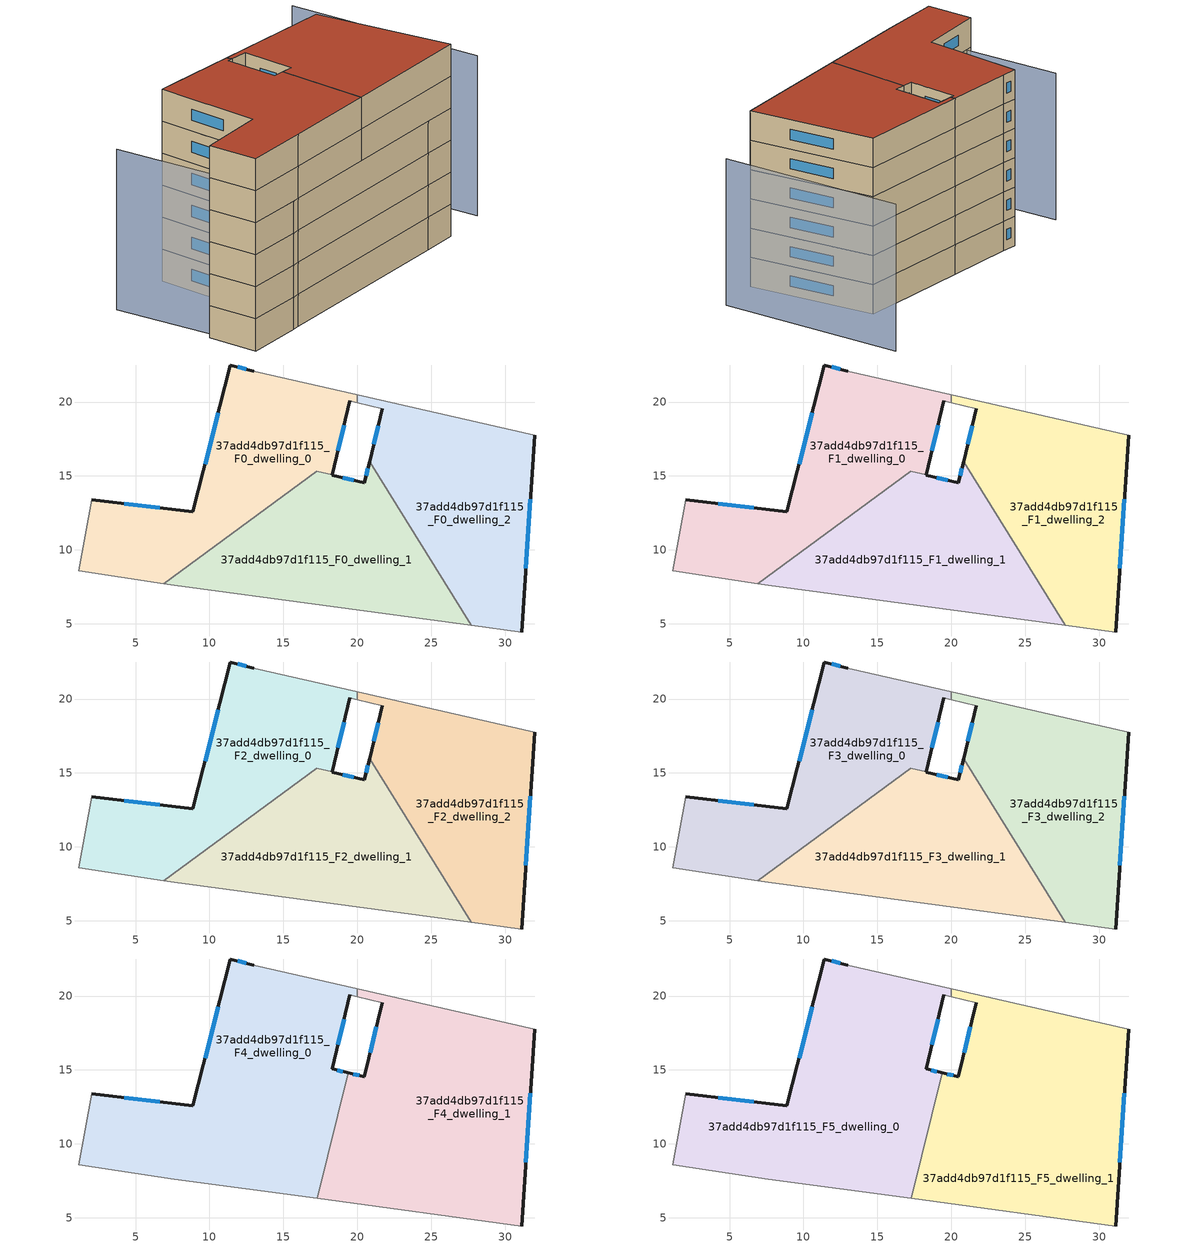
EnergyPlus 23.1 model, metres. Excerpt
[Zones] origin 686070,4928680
37add4db97d1f115_F0_dwelling_0
 floor ground (EU_floor_Construction): 19.99,20.49 19.99,19.96 19.5,20.07 18.3,15.07 17.27,15.31 6.91,7.71 1.17,8.57 2.02,13.38 8.88,12.58 11.41,22.5 13,22.09 z0
 wall outside (EU_wall_Construction): 18.3,15.07 19.5,20.07 / 13,22.09 11.41,22.5 8.88,12.58 2.02,13.38 z0:3
 wall adiabatic (EU_wall_Construction): 19.5,20.07 19.99,19.96 / 2.02,13.38 1.17,8.57 6.91,7.71 / 19.99,20.49 13,22.09 z0:3
 wall to 37add4db97d1f115_F0_dwelling_2 (EU_wall_Construction): 19.99,19.96 19.99,20.49 z0:3
 wall to 37add4db97d1f115_F0_dwelling_1 (EU_wall_Construction): 17.27,15.31 18.3,15.07 / 6.91,7.71 17.26,15.31 z0:3
 window (EU_Window_Construction): 18.69,16.69 19.11,18.45 / 6.65,12.84 4.25,13.12 / 10.59,19.28 9.7,15.8 / 12.48,22.23 11.93,22.37 z0.98:2.02
37add4db97d1f115_F0_dwelling_1
 floor ground (EU_floor_Construction): 20.83,15.97 27.7,4.91 7.62,7.61 6.91,7.71 17.26,15.31 18.3,15.07 20.48,14.54 z0
 wall outside (EU_wall_Construction): 20.83,15.97 20.48,14.54 18.31,15.06 z0:3
 wall adiabatic (EU_wall_Construction): 6.91,7.71 7.62,7.61 27.7,4.91 z0:3
 wall to 37add4db97d1f115_F0_dwelling_2 (EU_wall_Construction): 27.7,4.91 20.83,15.97 z0:3
 window (EU_Window_Construction): 19.77,14.71 19.01,14.9 / 20.71,15.51 20.59,15.01 z0.98:2.02
37add4db97d1f115_F0_dwelling_2
 floor ground (EU_floor_Construction): 31.99,17.74 31.13,4.45 27.7,4.91 20.83,15.97 21.69,19.54 19.99,19.96 19.99,20.49 z0
 wall outside (EU_wall_Construction): 21.69,19.54 20.83,15.97 / 31.13,4.45 31.99,17.74 z0:3
 wall adiabatic (EU_wall_Construction): 27.7,4.91 31.13,4.45 / 19.99,19.96 21.69,19.54 / 31.99,17.74 19.99,20.49 z0:3
 window (EU_Window_Construction): 21.41,18.38 21.11,17.13 / 31.41,8.77 31.71,13.42 z0.98:2.02
37add4db97d1f115_F1_dwelling_0
 floor to 37add4db97d1f115_F0_dwelling_0 (EU_floor_Construction): 19.99,20.49 19.99,19.96 19.5,20.07 18.3,15.07 17.27,15.31 6.91,7.71 1.17,8.57 2.02,13.38 8.88,12.58 11.41,22.5 13,22.09 z3
 wall outside (EU_wall_Construction): 18.3,15.07 19.5,20.07 / 13,22.09 11.41,22.5 8.88,12.58 2.02,13.38 z3:6
 wall adiabatic (EU_wall_Construction): 19.5,20.07 19.99,19.96 / 2.02,13.38 1.17,8.57 6.91,7.71 / 19.99,20.49 13,22.09 z3:6
 wall to 37add4db97d1f115_F1_dwelling_2 (EU_wall_Construction): 19.99,19.96 19.99,20.49 z3:6
 wall to 37add4db97d1f115_F1_dwelling_1 (EU_wall_Construction): 17.27,15.31 18.3,15.07 / 6.91,7.71 17.26,15.31 z3:6
 window (EU_Window_Construction): 18.69,16.69 19.11,18.45 / 6.65,12.84 4.25,13.12 / 10.59,19.28 9.7,15.8 / 12.48,22.23 11.93,22.37 z3.98:5.02
37add4db97d1f115_F1_dwelling_1
 floor to 37add4db97d1f115_F0_dwelling_1 (EU_floor_Construction): 20.83,15.97 27.7,4.91 7.62,7.61 6.91,7.71 17.26,15.31 18.31,15.06 20.48,14.54 z3
 wall outside (EU_wall_Construction): 20.83,15.97 20.48,14.54 18.31,15.06 z3:6
 wall adiabatic (EU_wall_Construction): 6.91,7.71 7.62,7.61 27.7,4.91 z3:6
 wall to 37add4db97d1f115_F1_dwelling_2 (EU_wall_Construction): 27.7,4.91 20.83,15.97 z3:6
 window (EU_Window_Construction): 19.77,14.71 19.01,14.9 / 20.71,15.51 20.59,15.01 z3.98:5.02
37add4db97d1f115_F1_dwelling_2
 floor to 37add4db97d1f115_F0_dwelling_2 (EU_floor_Construction): 31.99,17.74 31.13,4.45 27.7,4.91 20.83,15.97 21.69,19.54 19.99,19.96 19.99,20.49 z3
 wall outside (EU_wall_Construction): 21.69,19.54 20.83,15.97 / 31.13,4.45 31.99,17.74 z3:6
 wall adiabatic (EU_wall_Construction): 27.7,4.91 31.13,4.45 / 19.99,19.96 21.69,19.54 / 31.99,17.74 19.99,20.49 z3:6
 window (EU_Window_Construction): 21.41,18.38 21.11,17.13 / 31.41,8.77 31.71,13.42 z3.98:5.02
37add4db97d1f115_F2_dwelling_0
 floor to 37add4db97d1f115_F1_dwelling_0 (EU_floor_Construction): 19.99,20.49 19.99,19.96 19.5,20.07 18.3,15.07 17.27,15.31 6.91,7.71 1.17,8.57 2.02,13.38 8.88,12.58 11.41,22.5 13,22.09 z6
 wall outside (EU_wall_Construction): 18.3,15.07 19.5,20.07 / 13,22.09 11.41,22.5 8.88,12.58 2.02,13.38 z6:9
 wall adiabatic (EU_wall_Construction): 19.5,20.07 19.99,19.96 / 2.02,13.38 1.17,8.57 6.91,7.71 / 19.99,20.49 13,22.09 z6:9
 wall to 37add4db97d1f115_F2_dwelling_2 (EU_wall_Construction): 19.99,19.96 19.99,20.49 z6:9
 wall to 37add4db97d1f115_F2_dwelling_1 (EU_wall_Construction): 17.27,15.31 18.3,15.07 / 6.91,7.71 17.26,15.31 z6:9
 window (EU_Window_Construction): 18.69,16.69 19.11,18.45 / 6.65,12.84 4.25,13.12 / 10.59,19.28 9.7,15.8 / 12.48,22.23 11.93,22.37 z6.98:8.02
37add4db97d1f115_F2_dwelling_1
 floor to 37add4db97d1f115_F1_dwelling_1 (EU_floor_Construction): 20.83,15.97 27.7,4.91 7.62,7.61 6.91,7.71 17.26,15.31 18.31,15.06 20.48,14.54 z6
 wall outside (EU_wall_Construction): 20.83,15.97 20.48,14.54 18.31,15.06 z6:9
 wall adiabatic (EU_wall_Construction): 6.91,7.71 7.62,7.61 27.7,4.91 z6:9
 wall to 37add4db97d1f115_F2_dwelling_2 (EU_wall_Construction): 27.7,4.91 20.83,15.97 z6:9
 window (EU_Window_Construction): 19.77,14.71 19.01,14.9 / 20.71,15.51 20.59,15.01 z6.98:8.02
37add4db97d1f115_F2_dwelling_2
 floor to 37add4db97d1f115_F1_dwelling_2 (EU_floor_Construction): 31.99,17.74 31.13,4.45 27.7,4.91 20.83,15.97 21.69,19.54 19.99,19.96 19.99,20.49 z6
 wall outside (EU_wall_Construction): 21.69,19.54 20.83,15.97 / 31.13,4.45 31.99,17.74 z6:9
 wall adiabatic (EU_wall_Construction): 27.7,4.91 31.13,4.45 / 19.99,19.96 21.69,19.54 / 31.99,17.74 19.99,20.49 z6:9
 window (EU_Window_Construction): 21.41,18.38 21.11,17.13 / 31.41,8.77 31.71,13.42 z6.98:8.02
37add4db97d1f115_F3_dwelling_0
 floor to 37add4db97d1f115_F2_dwelling_0 (EU_floor_Construction): 19.99,20.49 19.99,19.96 19.5,20.07 18.3,15.07 17.27,15.31 6.91,7.71 1.17,8.57 2.02,13.38 8.88,12.58 11.41,22.5 13,22.09 z9
 wall outside (EU_wall_Construction): 18.3,15.07 19.5,20.07 / 13,22.09 11.41,22.5 8.88,12.58 2.02,13.38 z9:12
 wall adiabatic (EU_wall_Construction): 19.5,20.07 19.99,19.96 / 2.02,13.38 1.17,8.57 6.91,7.71 / 19.99,20.49 13,22.09 z9:12
 wall to 37add4db97d1f115_F3_dwelling_2 (EU_wall_Construction): 19.99,19.96 19.99,20.49 z9:12
 wall to 37add4db97d1f115_F3_dwelling_1 (EU_wall_Construction): 17.27,15.31 18.3,15.07 / 6.91,7.71 17.26,15.31 z9:12
 window (EU_Window_Construction): 18.69,16.69 19.11,18.45 / 6.65,12.84 4.25,13.12 / 10.59,19.28 9.7,15.8 / 12.48,22.23 11.93,22.37 z9.98:11.02
37add4db97d1f115_F3_dwelling_1
 floor to 37add4db97d1f115_F2_dwelling_1 (EU_floor_Construction): 20.83,15.97 27.7,4.91 7.62,7.61 6.91,7.71 17.26,15.31 18.31,15.06 20.48,14.54 z9
 wall outside (EU_wall_Construction): 20.83,15.97 20.48,14.54 18.31,15.06 z9:12
 wall adiabatic (EU_wall_Construction): 6.91,7.71 7.62,7.61 27.7,4.91 z9:12
 wall to 37add4db97d1f115_F3_dwelling_2 (EU_wall_Construction): 27.7,4.91 20.83,15.97 z9:12
 window (EU_Window_Construction): 19.77,14.71 19.01,14.9 / 20.71,15.51 20.59,15.01 z9.98:11.02
37add4db97d1f115_F3_dwelling_2
 floor to 37add4db97d1f115_F2_dwelling_2 (EU_floor_Construction): 31.99,17.74 31.13,4.45 27.7,4.91 20.83,15.97 21.69,19.54 19.99,19.96 19.99,20.49 z9
 wall outside (EU_wall_Construction): 21.69,19.54 20.83,15.97 / 31.13,4.45 31.99,17.74 z9:12
 wall adiabatic (EU_wall_Construction): 27.7,4.91 31.13,4.45 / 19.99,19.96 21.69,19.54 / 31.99,17.74 19.99,20.49 z9:12
 window (EU_Window_Construction): 21.41,18.38 21.11,17.13 / 31.41,8.77 31.71,13.42 z9.98:11.02
37add4db97d1f115_F4_dwelling_0
 floor to 37add4db97d1f115_F3_dwelling_0 (EU_floor_Construction): 19.99,20.49 19.99,19.96 19.5,20.07 18.3,15.07 17.27,15.31 6.91,7.71 1.17,8.57 2.02,13.38 8.88,12.58 11.41,22.5 13,22.09 z12
 floor to 37add4db97d1f115_F3_dwelling_1 (EU_floor_Construction): 19.38,14.81 17.29,6.31 7.62,7.61 6.91,7.71 17.26,15.31 18.3,15.07 z12
 wall outside (EU_wall_Construction): 19.38,14.81 18.3,15.07 19.5,20.07 / 13,22.09 11.41,22.5 8.88,12.58 2.02,13.38 z12:15
 wall adiabatic (EU_wall_Construction): 19.99,20.49 13,22.09 / 19.5,20.07 19.99,19.96 / 2.02,13.38 1.17,8.57 7.62,7.61 17.29,6.31 z12:15
 wall to 37add4db97d1f115_F4_dwelling_1 (EU_wall_Construction): 19.99,19.96 19.99,20.49 / 17.29,6.31 19.38,14.81 z12:15
 window (EU_Window_Construction): 18.69,16.69 19.11,18.45 / 19.03,14.89 18.65,14.98 / 6.65,12.84 4.25,13.12 / 10.59,19.28 9.7,15.8 / 12.48,22.23 11.93,22.37 z12.98:14.02
37add4db97d1f115_F4_dwelling_1
 floor to 37add4db97d1f115_F3_dwelling_1 (EU_floor_Construction): 20.83,15.97 27.7,4.91 17.29,6.31 19.38,14.81 20.48,14.54 z12
 floor to 37add4db97d1f115_F3_dwelling_2 (EU_floor_Construction): 31.99,17.74 31.13,4.45 27.7,4.91 20.83,15.97 21.69,19.54 19.99,19.96 19.99,20.49 z12
 wall outside (EU_wall_Construction): 21.69,19.54 20.48,14.54 19.38,14.81 / 31.13,4.45 31.99,17.74 z12:15
 wall adiabatic (EU_wall_Construction): 17.29,6.31 31.13,4.45 / 19.99,19.96 21.69,19.54 / 31.99,17.74 19.99,20.49 z12:15
 window (EU_Window_Construction): 20.12,14.63 19.74,14.72 / 21.3,17.92 20.87,16.17 / 31.41,8.77 31.71,13.42 z12.98:14.02
37add4db97d1f115_F5_dwelling_0
 floor to 37add4db97d1f115_F4_dwelling_0 (EU_floor_Construction): 19.99,20.49 19.99,19.96 19.5,20.07 18.3,15.07 19.38,14.81 17.29,6.31 7.62,7.61 1.17,8.57 2.02,13.38 8.88,12.58 11.41,22.5 13,22.09 z15
 wall outside (EU_wall_Construction): 19.38,14.81 18.3,15.07 19.5,20.07 / 13,22.09 11.41,22.5 8.88,12.58 2.02,13.38 z15:18
 wall adiabatic (EU_wall_Construction): 19.99,20.49 13,22.09 / 19.5,20.07 19.99,19.96 / 2.02,13.38 1.17,8.57 7.62,7.61 17.29,6.31 z15:18
 wall to 37add4db97d1f115_F5_dwelling_1 (EU_wall_Construction): 19.99,19.96 19.99,20.49 / 17.29,6.31 19.38,14.81 z15:18
 window (EU_Window_Construction): 18.69,16.69 19.11,18.45 / 19.03,14.89 18.65,14.98 / 6.65,12.84 4.25,13.12 / 10.59,19.28 9.7,15.8 / 12.48,22.23 11.93,22.37 z15.98:17.02
 roof outside (EU_roof_Construction): 17.29,6.31 19.38,14.81 18.3,15.07 19.5,20.07 19.99,19.96 19.99,20.49 13,22.09 11.41,22.5 8.88,12.58 2.02,13.38 1.17,8.57 7.62,7.61 z18
37add4db97d1f115_F5_dwelling_1
 floor to 37add4db97d1f115_F4_dwelling_1 (EU_floor_Construction): 31.99,17.74 31.13,4.45 17.29,6.31 19.38,14.81 20.48,14.54 21.69,19.54 19.99,19.96 19.99,20.49 z15
 wall outside (EU_wall_Construction): 21.69,19.54 20.48,14.54 19.38,14.81 / 31.13,4.45 31.99,17.74 z15:18
 wall adiabatic (EU_wall_Construction): 17.29,6.31 31.13,4.45 / 19.99,19.96 21.69,19.54 / 31.99,17.74 19.99,20.49 z15:18
 window (EU_Window_Construction): 20.12,14.63 19.74,14.72 / 21.3,17.92 20.87,16.17 / 31.41,8.77 31.71,13.42 z15.98:17.02
 roof outside (EU_roof_Construction): 31.13,4.45 31.99,17.74 19.99,20.49 19.99,19.96 21.69,19.54 20.48,14.54 19.38,14.81 17.29,6.31 z18
shading: 36.15,4.35 39.01,23.46 / 4.12,23.29 2.15,8.44 / 31.99,17.74 12.82,21.03 z0:15
[Building]
EU S2 Campaign: North Axis=0; Terrain=City; Solar Distribution=FullExterior
[Site:Location]
Bologna: Latitude=44.5; Longitude=11.25; Time Zone=1; Elevation=37
[SizingPeriod:WeatherFileDays]
AnnualSizingPeriod: Begin Month=1; Begin Day of Month=1; End Month=12; End Day of Month=31; Day of Week for Start Day=Monday; Use Weather File Daylight Saving Period=No; Use Weather File Rain and Snow Indicators=No
[MATERIAL]
EU_InternalMass_Material: Roughness=MediumRough; Thickness=0.1; Conductivity=1; Density=1800; Specific Heat=900; Thermal Absorptance=0.9; Solar Absorptance=0.7; Visible Absorptance=0.7
[MATERIAL:NOMASS] Roughness=MediumRough; Thermal Absorptance=0.9; Solar Absorptance=0.7; Visible Absorptance=0.7
Name | Thermal Resistance
EU_wall_NoMass | 0.905828
EU_roof_NoMass | 0.37593
EU_floor_NoMass | 0.67114
[WINDOWMATERIAL:SIMPLEGLAZINGSYSTEM]
EU_Window_SimpleGlazing: UFactor=4.52486; Solar Heat Gain Coefficient=0.85; Visible Transmittance=0.85
[CONSTRUCTION]
EU_wall_Construction: EU_wall_NoMass
EU_roof_Construction: EU_roof_NoMass
EU_floor_Construction: EU_floor_NoMass
EU_InternalMass_Construction: EU_InternalMass_Material
EU_Window_Construction: EU_Window_SimpleGlazing
[ZONE] Type=1; Multiplier=1; Ceiling Height=autocalculate; Floor Area=autocalculate; Part of Total Floor Area=Yes
Name | Volume
37add4db97d1f115_F0_dwelling_0 | 343.523
37add4db97d1f115_F1_dwelling_0; 37add4db97d1f115_F2_dwelling_0; 37add4db97d1f115_F3_dwelling_0 | 343.525
37add4db97d1f115_F4_dwelling_0 | 512.319
37add4db97d1f115_F5_dwelling_0 | 512.326
37add4db97d1f115_F0_dwelling_1 | 339.582
37add4db97d1f115_F1_dwelling_1; 37add4db97d1f115_F2_dwelling_1; 37add4db97d1f115_F3_dwelling_1 | 339.583
37add4db97d1f115_F4_dwelling_1 | 512.312
37add4db97d1f115_F5_dwelling_1 | 512.313
37add4db97d1f115_F0_dwelling_2 | 341.554
37add4db97d1f115_F1_dwelling_2; 37add4db97d1f115_F2_dwelling_2; 37add4db97d1f115_F3_dwelling_2 | 341.553
[INTERNALMASS] Construction=EU_InternalMass_Construction
Name | Zone or ZoneList | Surface Area
37add4db97d1f115_F0_dwelling_0_EU_InternalMass | 37add4db97d1f115_F0_dwelling_0 | 114.507
37add4db97d1f115_F0_dwelling_1_EU_InternalMass | 37add4db97d1f115_F0_dwelling_1 | 113.196
37add4db97d1f115_F0_dwelling_2_EU_InternalMass | 37add4db97d1f115_F0_dwelling_2 | 113.852
37add4db97d1f115_F1_dwelling_0_EU_InternalMass | 37add4db97d1f115_F1_dwelling_0 | 114.507
37add4db97d1f115_F1_dwelling_1_EU_InternalMass | 37add4db97d1f115_F1_dwelling_1 | 113.196
37add4db97d1f115_F1_dwelling_2_EU_InternalMass | 37add4db97d1f115_F1_dwelling_2 | 113.852
37add4db97d1f115_F2_dwelling_0_EU_InternalMass | 37add4db97d1f115_F2_dwelling_0 | 114.507
37add4db97d1f115_F2_dwelling_1_EU_InternalMass | 37add4db97d1f115_F2_dwelling_1 | 113.196
37add4db97d1f115_F2_dwelling_2_EU_InternalMass | 37add4db97d1f115_F2_dwelling_2 | 113.852
37add4db97d1f115_F3_dwelling_0_EU_InternalMass | 37add4db97d1f115_F3_dwelling_0 | 114.507
37add4db97d1f115_F3_dwelling_1_EU_InternalMass | 37add4db97d1f115_F3_dwelling_1 | 113.196
37add4db97d1f115_F3_dwelling_2_EU_InternalMass | 37add4db97d1f115_F3_dwelling_2 | 113.852
37add4db97d1f115_F4_dwelling_0_EU_InternalMass | 37add4db97d1f115_F4_dwelling_0 | 170.776
37add4db97d1f115_F4_dwelling_1_EU_InternalMass | 37add4db97d1f115_F4_dwelling_1 | 170.771
37add4db97d1f115_F5_dwelling_0_EU_InternalMass | 37add4db97d1f115_F5_dwelling_0 | 170.776
37add4db97d1f115_F5_dwelling_1_EU_InternalMass | 37add4db97d1f115_F5_dwelling_1 | 170.771
[OTHEREQUIPMENT] Fuel Type=Electricity; Design Level Calculation Method=Watts/Area; Power per Zone Floor Area=1; Fraction Latent=0; Fraction Radiant=0; Fraction Lost=0; Carbon Dioxide Generation Rate=0; EndUse Subcategory=EU_Step8_InternalGains
Name | Zone or ZoneList or Space or SpaceList | Schedule
EU_Step8_InternalGain_37add4db97d1f115_F0_dwelling_0_f000 | 37add4db97d1f115_F0_dwelling_0 | EU_Step8_GainSchedule_37add4db97d1f115_F0_dwelling_0_f000
EU_Step8_InternalGain_37add4db97d1f115_F0_dwelling_1_f000 | 37add4db97d1f115_F0_dwelling_1 | EU_Step8_GainSchedule_37add4db97d1f115_F0_dwelling_1_f000
EU_Step8_InternalGain_37add4db97d1f115_F0_dwelling_2_f000 | 37add4db97d1f115_F0_dwelling_2 | EU_Step8_GainSchedule_37add4db97d1f115_F0_dwelling_2_f000
EU_Step8_InternalGain_37add4db97d1f115_F1_dwelling_0_f000 | 37add4db97d1f115_F1_dwelling_0 | EU_Step8_GainSchedule_37add4db97d1f115_F1_dwelling_0_f000
EU_Step8_InternalGain_37add4db97d1f115_F1_dwelling_1_f000 | 37add4db97d1f115_F1_dwelling_1 | EU_Step8_GainSchedule_37add4db97d1f115_F1_dwelling_1_f000
EU_Step8_InternalGain_37add4db97d1f115_F1_dwelling_2_f000 | 37add4db97d1f115_F1_dwelling_2 | EU_Step8_GainSchedule_37add4db97d1f115_F1_dwelling_2_f000
EU_Step8_InternalGain_37add4db97d1f115_F2_dwelling_0_f000 | 37add4db97d1f115_F2_dwelling_0 | EU_Step8_GainSchedule_37add4db97d1f115_F2_dwelling_0_f000
EU_Step8_InternalGain_37add4db97d1f115_F2_dwelling_1_f000 | 37add4db97d1f115_F2_dwelling_1 | EU_Step8_GainSchedule_37add4db97d1f115_F2_dwelling_1_f000
EU_Step8_InternalGain_37add4db97d1f115_F2_dwelling_2_f000 | 37add4db97d1f115_F2_dwelling_2 | EU_Step8_GainSchedule_37add4db97d1f115_F2_dwelling_2_f000
EU_Step8_InternalGain_37add4db97d1f115_F3_dwelling_0_f000 | 37add4db97d1f115_F3_dwelling_0 | EU_Step8_GainSchedule_37add4db97d1f115_F3_dwelling_0_f000
EU_Step8_InternalGain_37add4db97d1f115_F3_dwelling_1_f000 | 37add4db97d1f115_F3_dwelling_1 | EU_Step8_GainSchedule_37add4db97d1f115_F3_dwelling_1_f000
EU_Step8_InternalGain_37add4db97d1f115_F3_dwelling_2_f000 | 37add4db97d1f115_F3_dwelling_2 | EU_Step8_GainSchedule_37add4db97d1f115_F3_dwelling_2_f000
EU_Step8_InternalGain_37add4db97d1f115_F4_dwelling_0_f000 | 37add4db97d1f115_F4_dwelling_0 | EU_Step8_GainSchedule_37add4db97d1f115_F4_dwelling_0_f000
EU_Step8_InternalGain_37add4db97d1f115_F4_dwelling_1_f000 | 37add4db97d1f115_F4_dwelling_1 | EU_Step8_GainSchedule_37add4db97d1f115_F4_dwelling_1_f000
EU_Step8_InternalGain_37add4db97d1f115_F5_dwelling_0_f000 | 37add4db97d1f115_F5_dwelling_0 | EU_Step8_GainSchedule_37add4db97d1f115_F5_dwelling_0_f000
EU_Step8_InternalGain_37add4db97d1f115_F5_dwelling_1_f000 | 37add4db97d1f115_F5_dwelling_1 | EU_Step8_GainSchedule_37add4db97d1f115_F5_dwelling_1_f000
[ZONEVENTILATION:DESIGNFLOWRATE] Schedule=EU_AlwaysOn; Design Flow Rate Calculation Method=AirChanges/Hour; Air Changes per Hour=0.73129; Ventilation Type=Natural; Fan Pressure Rise=0; Fan Total Efficiency=1; Constant Term Coefficient=1; Temperature Term Coefficient=0; Velocity Term Coefficient=0; Velocity Squared Term Coefficient=0; Minimum Indoor Temperature=-100; Maximum Indoor Temperature=100; Delta Temperature=-100; Minimum Outdoor Temperature=-100; Maximum Outdoor Temperature=100; Maximum Wind Speed=40
Name | Zone or ZoneList or Space or SpaceList
EU_ConstantAir_37add4db97d1f115_F0_dwelling_0 | 37add4db97d1f115_F0_dwelling_0
EU_ConstantAir_37add4db97d1f115_F0_dwelling_1 | 37add4db97d1f115_F0_dwelling_1
EU_ConstantAir_37add4db97d1f115_F0_dwelling_2 | 37add4db97d1f115_F0_dwelling_2
EU_ConstantAir_37add4db97d1f115_F1_dwelling_0 | 37add4db97d1f115_F1_dwelling_0
EU_ConstantAir_37add4db97d1f115_F1_dwelling_1 | 37add4db97d1f115_F1_dwelling_1
EU_ConstantAir_37add4db97d1f115_F1_dwelling_2 | 37add4db97d1f115_F1_dwelling_2
EU_ConstantAir_37add4db97d1f115_F2_dwelling_0 | 37add4db97d1f115_F2_dwelling_0
EU_ConstantAir_37add4db97d1f115_F2_dwelling_1 | 37add4db97d1f115_F2_dwelling_1
EU_ConstantAir_37add4db97d1f115_F2_dwelling_2 | 37add4db97d1f115_F2_dwelling_2
EU_ConstantAir_37add4db97d1f115_F3_dwelling_0 | 37add4db97d1f115_F3_dwelling_0
EU_ConstantAir_37add4db97d1f115_F3_dwelling_1 | 37add4db97d1f115_F3_dwelling_1
EU_ConstantAir_37add4db97d1f115_F3_dwelling_2 | 37add4db97d1f115_F3_dwelling_2
EU_ConstantAir_37add4db97d1f115_F4_dwelling_0 | 37add4db97d1f115_F4_dwelling_0
EU_ConstantAir_37add4db97d1f115_F4_dwelling_1 | 37add4db97d1f115_F4_dwelling_1
EU_ConstantAir_37add4db97d1f115_F5_dwelling_0 | 37add4db97d1f115_F5_dwelling_0
EU_ConstantAir_37add4db97d1f115_F5_dwelling_1 | 37add4db97d1f115_F5_dwelling_1
[HVACTEMPLATE:THERMOSTAT] Constant Heating Setpoint=20; Constant Cooling Setpoint=50
EU_HeatOnly_37add4db97d1f115_F0_dwelling_0; EU_HeatOnly_37add4db97d1f115_F0_dwelling_1; EU_HeatOnly_37add4db97d1f115_F0_dwelling_2; EU_HeatOnly_37add4db97d1f115_F1_dwelling_0; EU_HeatOnly_37add4db97d1f115_F1_dwelling_1; EU_HeatOnly_37add4db97d1f115_F1_dwelling_2; EU_HeatOnly_37add4db97d1f115_F2_dwelling_0; EU_HeatOnly_37add4db97d1f115_F2_dwelling_1; EU_HeatOnly_37add4db97d1f115_F2_dwelling_2; EU_HeatOnly_37add4db97d1f115_F3_dwelling_0; EU_HeatOnly_37add4db97d1f115_F3_dwelling_1; EU_HeatOnly_37add4db97d1f115_F3_dwelling_2; EU_HeatOnly_37add4db97d1f115_F4_dwelling_0; EU_HeatOnly_37add4db97d1f115_F4_dwelling_1; EU_HeatOnly_37add4db97d1f115_F5_dwelling_0; EU_HeatOnly_37add4db97d1f115_F5_dwelling_1
[HVACTEMPLATE:ZONE:IDEALLOADSAIRSYSTEM] System Availability Schedule=EU_AlwaysOn; Maximum Heating Supply Air Temperature=50; Minimum Cooling Supply Air Temperature=13; Maximum Heating Supply Air Humidity Ratio=0.0156; Minimum Cooling Supply Air Humidity Ratio=0.0077; Heating Limit=NoLimit; Cooling Limit=NoLimit; Heating Availability Schedule=EU_AlwaysOn; Cooling Availability Schedule=EU_CoolingOff; Dehumidification Control Type=ConstantSensibleHeatRatio; Cooling Sensible Heat Ratio=0.7; Dehumidification Setpoint=60; Humidification Control Type=None; Humidification Setpoint=30; Outdoor Air Method=None; Outdoor Air Flow Rate per Person=0.00944; Outdoor Air Flow Rate per Zone Floor Area=0; Outdoor Air Flow Rate per Zone=0; Demand Controlled Ventilation Type=None; Outdoor Air Economizer Type=NoEconomizer; Heat Recovery Type=None; Sensible Heat Recovery Effectiveness=0.7; Latent Heat Recovery Effectiveness=0.65
Name | Template Thermostat
37add4db97d1f115_F0_dwelling_0 | EU_HeatOnly_37add4db97d1f115_F0_dwelling_0
37add4db97d1f115_F0_dwelling_1 | EU_HeatOnly_37add4db97d1f115_F0_dwelling_1
37add4db97d1f115_F0_dwelling_2 | EU_HeatOnly_37add4db97d1f115_F0_dwelling_2
37add4db97d1f115_F1_dwelling_0 | EU_HeatOnly_37add4db97d1f115_F1_dwelling_0
37add4db97d1f115_F1_dwelling_1 | EU_HeatOnly_37add4db97d1f115_F1_dwelling_1
37add4db97d1f115_F1_dwelling_2 | EU_HeatOnly_37add4db97d1f115_F1_dwelling_2
37add4db97d1f115_F2_dwelling_0 | EU_HeatOnly_37add4db97d1f115_F2_dwelling_0
37add4db97d1f115_F2_dwelling_1 | EU_HeatOnly_37add4db97d1f115_F2_dwelling_1
37add4db97d1f115_F2_dwelling_2 | EU_HeatOnly_37add4db97d1f115_F2_dwelling_2
37add4db97d1f115_F3_dwelling_0 | EU_HeatOnly_37add4db97d1f115_F3_dwelling_0
37add4db97d1f115_F3_dwelling_1 | EU_HeatOnly_37add4db97d1f115_F3_dwelling_1
37add4db97d1f115_F3_dwelling_2 | EU_HeatOnly_37add4db97d1f115_F3_dwelling_2
37add4db97d1f115_F4_dwelling_0 | EU_HeatOnly_37add4db97d1f115_F4_dwelling_0
37add4db97d1f115_F4_dwelling_1 | EU_HeatOnly_37add4db97d1f115_F4_dwelling_1
37add4db97d1f115_F5_dwelling_0 | EU_HeatOnly_37add4db97d1f115_F5_dwelling_0
37add4db97d1f115_F5_dwelling_1 | EU_HeatOnly_37add4db97d1f115_F5_dwelling_1
[SIZING:ZONE] Zone Cooling Design Supply Air Temperature Input Method=SupplyAirTemperature; Zone Cooling Design Supply Air Temperature=13; Zone Heating Design Supply Air Temperature Input Method=SupplyAirTemperature; Zone Heating Design Supply Air Temperature=50; Zone Cooling Design Supply Air Humidity Ratio=0.008; Zone Heating Design Supply Air Humidity Ratio=0.008; Cooling Design Air Flow Method=DesignDay; Cooling Design Air Flow Rate=0; Cooling Minimum Air Flow per Zone Floor Area=0.000762; Cooling Minimum Air Flow=0; Cooling Minimum Air Flow Fraction=0.2; Heating Design Air Flow Method=DesignDay; Heating Design Air Flow Rate=0; Heating Maximum Air Flow per Zone Floor Area=0.002032; Heating Maximum Air Flow=0.141576; Heating Maximum Air Flow Fraction=0.3; Account for Dedicated Outdoor Air System=No; Dedicated Outdoor Air System Control Strategy=NeutralSupplyAir; Dedicated Outdoor Air Low Setpoint Temperature for Design=autosize; Dedicated Outdoor Air High Setpoint Temperature for Design=autosize; Zone Load Sizing Method=Sensible Load Only No Latent Load; Zone Latent Cooling Design Supply Air Humidity Ratio Input Method=HumidityRatioDifference; Zone Cooling Design Supply Air Humidity Ratio Difference=0.005; Zone Latent Heating Design Supply Air Humidity Ratio Input Method=HumidityRatioDifference; Zone Humidification Design Supply Air Humidity Ratio Difference=0.005
37add4db97d1f115_F0_dwelling_0; 37add4db97d1f115_F0_dwelling_1; 37add4db97d1f115_F0_dwelling_2; 37add4db97d1f115_F1_dwelling_0; 37add4db97d1f115_F1_dwelling_1; 37add4db97d1f115_F1_dwelling_2; 37add4db97d1f115_F2_dwelling_0; 37add4db97d1f115_F2_dwelling_1; 37add4db97d1f115_F2_dwelling_2; 37add4db97d1f115_F3_dwelling_0; 37add4db97d1f115_F3_dwelling_1; 37add4db97d1f115_F3_dwelling_2; 37add4db97d1f115_F4_dwelling_0; 37add4db97d1f115_F4_dwelling_1; 37add4db97d1f115_F5_dwelling_0; 37add4db97d1f115_F5_dwelling_1
[SCHEDULE:CONSTANT]
Name | Hourly Value
EU_AlwaysOn | 1
EU_CoolingOff | 0
[SCHEDULE:FILE] Column Number=1; Rows to Skip at Top=0; Number of Hours of Data=8760; Column Separator=Comma; Interpolate to Timestep=No; Minutes per Item=60; Adjust Schedule for Daylight Savings=Yes
Name | File
EU_Step8_GainSchedule_37add4db97d1f115_F0_dwelling_0_f000 | ../../schedules/37add4db97d1f115/37add4db97d1f115_F0_dwelling_0_f000_gain.csv
EU_Step8_GainSchedule_37add4db97d1f115_F0_dwelling_1_f000 | ../../schedules/37add4db97d1f115/37add4db97d1f115_F0_dwelling_1_f000_gain.csv
EU_Step8_GainSchedule_37add4db97d1f115_F0_dwelling_2_f000 | ../../schedules/37add4db97d1f115/37add4db97d1f115_F0_dwelling_2_f000_gain.csv
EU_Step8_GainSchedule_37add4db97d1f115_F1_dwelling_0_f000 | ../../schedules/37add4db97d1f115/37add4db97d1f115_F1_dwelling_0_f000_gain.csv
EU_Step8_GainSchedule_37add4db97d1f115_F1_dwelling_1_f000 | ../../schedules/37add4db97d1f115/37add4db97d1f115_F1_dwelling_1_f000_gain.csv
EU_Step8_GainSchedule_37add4db97d1f115_F1_dwelling_2_f000 | ../../schedules/37add4db97d1f115/37add4db97d1f115_F1_dwelling_2_f000_gain.csv
EU_Step8_GainSchedule_37add4db97d1f115_F2_dwelling_0_f000 | ../../schedules/37add4db97d1f115/37add4db97d1f115_F2_dwelling_0_f000_gain.csv
EU_Step8_GainSchedule_37add4db97d1f115_F2_dwelling_1_f000 | ../../schedules/37add4db97d1f115/37add4db97d1f115_F2_dwelling_1_f000_gain.csv
EU_Step8_GainSchedule_37add4db97d1f115_F2_dwelling_2_f000 | ../../schedules/37add4db97d1f115/37add4db97d1f115_F2_dwelling_2_f000_gain.csv
EU_Step8_GainSchedule_37add4db97d1f115_F3_dwelling_0_f000 | ../../schedules/37add4db97d1f115/37add4db97d1f115_F3_dwelling_0_f000_gain.csv
EU_Step8_GainSchedule_37add4db97d1f115_F3_dwelling_1_f000 | ../../schedules/37add4db97d1f115/37add4db97d1f115_F3_dwelling_1_f000_gain.csv
EU_Step8_GainSchedule_37add4db97d1f115_F3_dwelling_2_f000 | ../../schedules/37add4db97d1f115/37add4db97d1f115_F3_dwelling_2_f000_gain.csv
EU_Step8_GainSchedule_37add4db97d1f115_F4_dwelling_0_f000 | ../../schedules/37add4db97d1f115/37add4db97d1f115_F4_dwelling_0_f000_gain.csv
EU_Step8_GainSchedule_37add4db97d1f115_F4_dwelling_1_f000 | ../../schedules/37add4db97d1f115/37add4db97d1f115_F4_dwelling_1_f000_gain.csv
EU_Step8_GainSchedule_37add4db97d1f115_F5_dwelling_0_f000 | ../../schedules/37add4db97d1f115/37add4db97d1f115_F5_dwelling_0_f000_gain.csv
EU_Step8_GainSchedule_37add4db97d1f115_F5_dwelling_1_f000 | ../../schedules/37add4db97d1f115/37add4db97d1f115_F5_dwelling_1_f000_gain.csv
